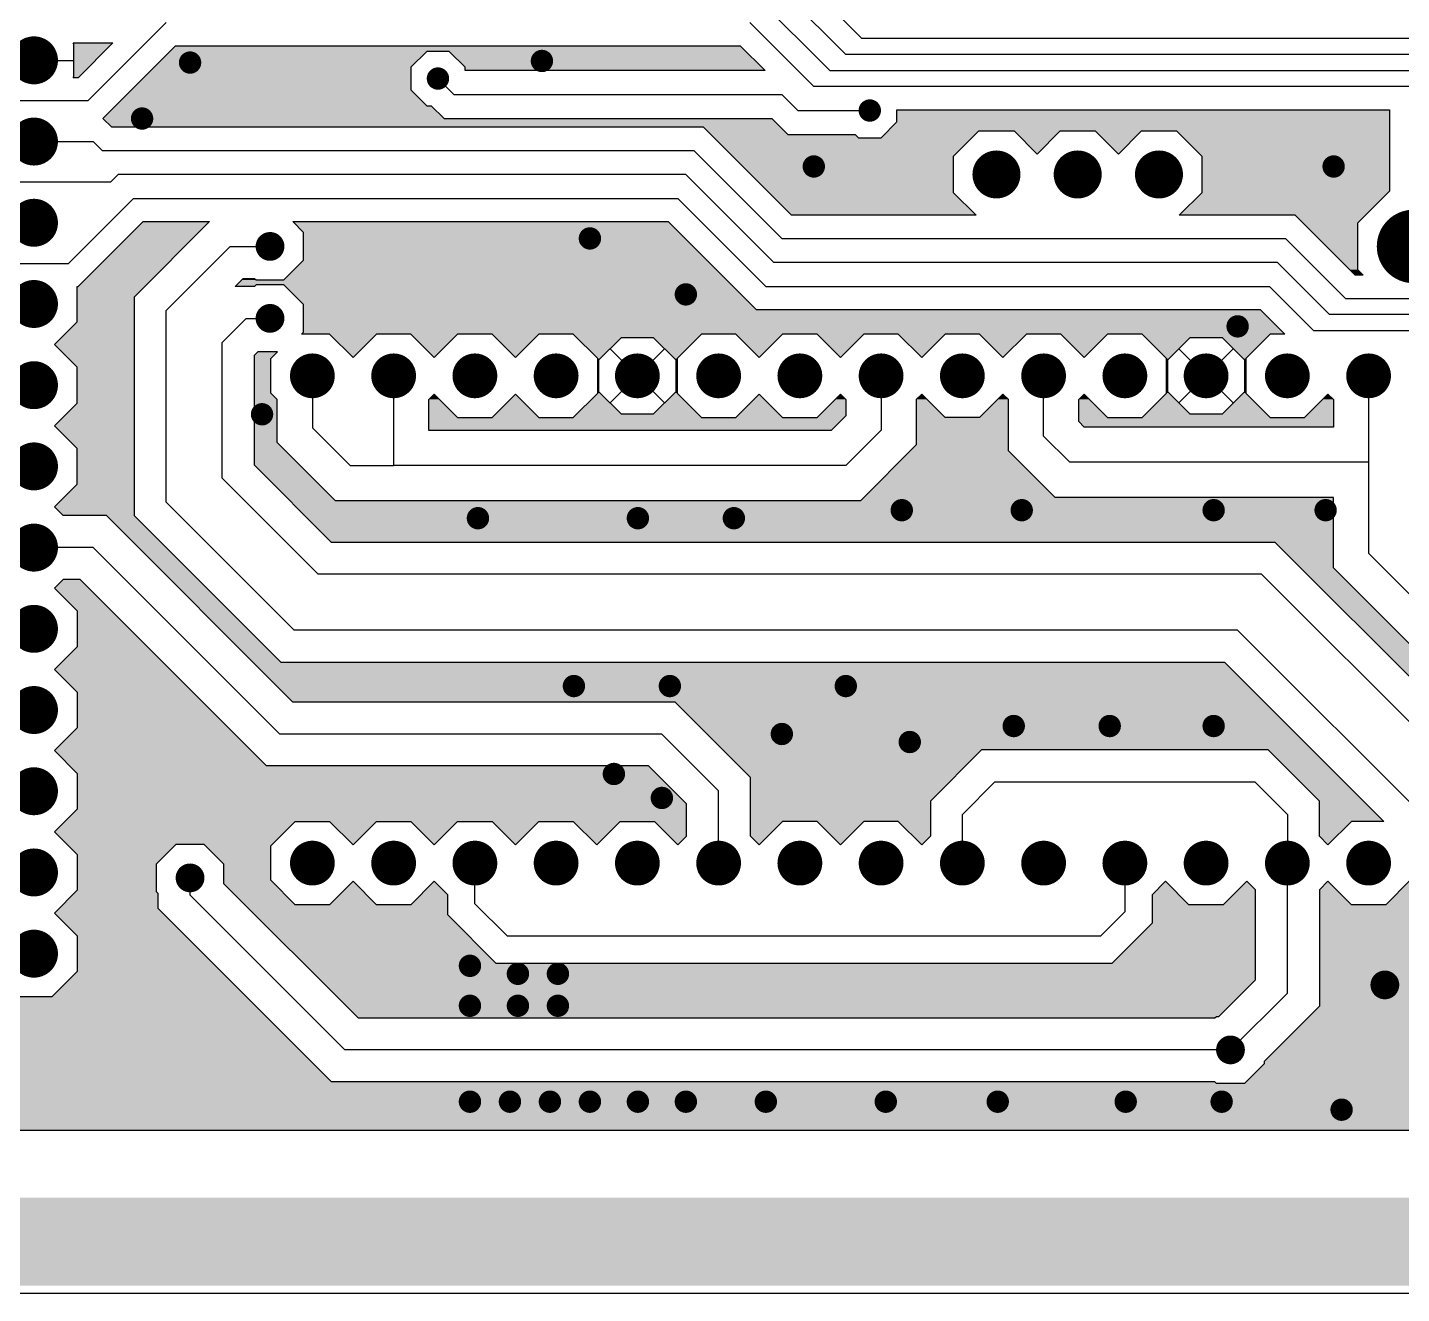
# Model space of a CAD drawing. Extents: x 295 to 953, y 10 to 290.
# Drawn here: x 522.7 to 593.5, y 85 to 150.3 of the extents above; entities that cross this region are included whole.
import ezdxf

# ---------------------------------------------------------------- set-up
doc = ezdxf.new("R2010")
doc.units = 0
doc.header["$LTSCALE"] = 5
doc.header["$MEASUREMENT"] = 0
doc.layers.get('0').update_dxf_attribs({"linetype": 'CONTINUOUS', "lineweight": 25})
doc.layers.add('19_SOLD_GBR', color=4, linetype='CONTINUOUS')

msp = doc.modelspace()

# ---------------------------------------------------------------- linework, layer by layer
for points, const_width in [([(523.619, 148.64, -1), (522.382, 148.64, -1)], 1.238), ([(531.341, 148.525, -1), (530.764, 148.525, -1)], 0.577), ([(549.491, 148.607, -1), (548.914, 148.607, -1)], 0.577), ([(544.129, 147.7, -1), (543.551, 147.7, -1)], 0.577), ([(528.866, 145.637, -1), (528.289, 145.637, -1)], 0.577), ([(566.404, 146.05, -1), (565.826, 146.05, -1)], 0.577), ([(523.619, 144.449, -1), (522.382, 144.449, -1)], 1.238), ([(573.268, 142.75, -1), (572.03, 142.75, -1)], 1.238), ([(577.459, 142.75, -1), (576.221, 142.75, -1)], 1.238), ([(581.65, 142.75, -1), (580.412, 142.75, -1)], 1.238), ([(563.516, 143.162, -1), (562.939, 143.162, -1)], 0.577), ([(590.329, 143.162, -1), (589.751, 143.162, -1)], 0.577), ([(523.619, 140.258, -1), (522.382, 140.258, -1)], 1.238), ([(595.114, 139.037, -1), (593.216, 139.037, -1)], 1.897), ([(535.549, 139.037, -1), (534.806, 139.037, -1)], 0.742), ([(551.966, 139.45, -1), (551.389, 139.45, -1)], 0.577), ([(523.619, 136.067, -1), (522.382, 136.067, -1)], 1.238), ([(556.916, 136.562, -1), (556.339, 136.562, -1)], 0.577), ([(535.549, 135.325, -1), (534.806, 135.325, -1)], 0.742), ([(585.379, 134.912, -1), (584.801, 134.912, -1)], 0.577), ([(537.94, 132.358, -1), (536.785, 132.358, -1)], 1.155), ([(542.131, 132.358, -1), (540.976, 132.358, -1)], 1.155), ([(546.322, 132.358, -1), (545.167, 132.358, -1)], 1.155), ([(550.513, 132.358, -1), (549.358, 132.358, -1)], 1.155), ([(554.704, 132.358, -1), (553.549, 132.358, -1)], 1.155), ([(558.895, 132.358, -1), (557.74, 132.358, -1)], 1.155), ([(563.086, 132.358, -1), (561.931, 132.358, -1)], 1.155), ([(567.277, 132.358, -1), (566.122, 132.358, -1)], 1.155), ([(571.468, 132.358, -1), (570.313, 132.358, -1)], 1.155), ([(575.659, 132.358, -1), (574.504, 132.358, -1)], 1.155), ([(579.85, 132.358, -1), (578.695, 132.358, -1)], 1.155), ([(584.041, 132.358, -1), (582.886, 132.358, -1)], 1.155), ([(588.232, 132.358, -1), (587.077, 132.358, -1)], 1.155), ([(592.423, 132.358, -1), (591.268, 132.358, -1)], 1.155), ([(523.619, 131.876, -1), (522.382, 131.876, -1)], 1.238), ([(535.054, 130.375, -1), (534.476, 130.375, -1)], 0.577), ([(523.619, 127.685, -1), (522.382, 127.685, -1)], 1.238), ([(546.191, 125.012, -1), (545.614, 125.012, -1)], 0.577), ([(554.441, 125.012, -1), (553.864, 125.012, -1)], 0.577), ([(559.391, 125.012, -1), (558.814, 125.012, -1)], 0.577), ([(568.054, 125.425, -1), (567.476, 125.425, -1)], 0.577), ([(574.241, 125.425, -1), (573.664, 125.425, -1)], 0.577), ([(584.141, 125.425, -1), (583.564, 125.425, -1)], 0.577), ([(589.916, 125.425, -1), (589.339, 125.425, -1)], 0.577), ([(523.619, 123.494, -1), (522.382, 123.494, -1)], 1.238), ([(523.619, 119.303, -1), (522.382, 119.303, -1)], 1.238), ([(523.619, 115.112, -1), (522.382, 115.112, -1)], 1.238), ([(551.141, 116.35, -1), (550.564, 116.35, -1)], 0.577), ([(556.091, 116.35, -1), (555.514, 116.35, -1)], 0.577), ([(565.166, 116.35, -1), (564.589, 116.35, -1)], 0.577), ([(573.829, 114.287, -1), (573.251, 114.287, -1)], 0.577), ([(578.779, 114.287, -1), (578.201, 114.287, -1)], 0.577), ([(584.141, 114.287, -1), (583.564, 114.287, -1)], 0.577), ([(561.866, 113.875, -1), (561.289, 113.875, -1)], 0.577), ([(568.466, 113.462, -1), (567.889, 113.462, -1)], 0.577), ([(523.619, 110.921, -1), (522.382, 110.921, -1)], 1.238), ([(553.204, 111.812, -1), (552.626, 111.812, -1)], 0.577), ([(555.679, 110.575, -1), (555.101, 110.575, -1)], 0.577), ([(523.619, 106.73, -1), (522.382, 106.73, -1)], 1.238), ([(537.94, 107.212, -1), (536.785, 107.212, -1)], 1.155), ([(542.131, 107.212, -1), (540.976, 107.212, -1)], 1.155), ([(546.322, 107.212, -1), (545.167, 107.212, -1)], 1.155), ([(550.513, 107.212, -1), (549.358, 107.212, -1)], 1.155), ([(554.704, 107.212, -1), (553.549, 107.212, -1)], 1.155), ([(558.895, 107.212, -1), (557.74, 107.212, -1)], 1.155), ([(563.086, 107.212, -1), (561.931, 107.212, -1)], 1.155), ([(567.277, 107.212, -1), (566.122, 107.212, -1)], 1.155), ([(571.468, 107.212, -1), (570.313, 107.212, -1)], 1.155), ([(575.659, 107.212, -1), (574.504, 107.212, -1)], 1.155), ([(579.85, 107.212, -1), (578.695, 107.212, -1)], 1.155), ([(584.041, 107.212, -1), (582.886, 107.212, -1)], 1.155), ([(588.232, 107.212, -1), (587.077, 107.212, -1)], 1.155), ([(592.423, 107.212, -1), (591.268, 107.212, -1)], 1.155), ([(531.424, 106.45, -1), (530.681, 106.45, -1)], 0.742), ([(523.619, 102.539, -1), (522.382, 102.539, -1)], 1.238), ([(545.779, 101.912, -1), (545.201, 101.912, -1)], 0.577), ([(548.254, 101.5, -1), (547.676, 101.5, -1)], 0.577), ([(550.316, 101.5, -1), (549.739, 101.5, -1)], 0.577), ([(593.055, 100.926, -1), (592.312, 100.926, -1)], 0.742), ([(545.779, 99.85, -1), (545.201, 99.85, -1)], 0.577), ([(548.254, 99.85, -1), (547.676, 99.85, -1)], 0.577), ([(550.316, 99.85, -1), (549.739, 99.85, -1)], 0.577), ([(585.092, 97.573, -1), (584.349, 97.573, -1)], 0.742), ([(545.779, 94.9, -1), (545.201, 94.9, -1)], 0.577), ([(547.841, 94.9, -1), (547.264, 94.9, -1)], 0.577), ([(549.904, 94.9, -1), (549.326, 94.9, -1)], 0.577), ([(551.966, 94.9, -1), (551.389, 94.9, -1)], 0.577), ([(554.441, 94.9, -1), (553.864, 94.9, -1)], 0.577), ([(556.916, 94.9, -1), (556.339, 94.9, -1)], 0.577), ([(561.041, 94.9, -1), (560.464, 94.9, -1)], 0.577), ([(567.229, 94.9, -1), (566.651, 94.9, -1)], 0.577), ([(573.004, 94.9, -1), (572.426, 94.9, -1)], 0.577), ([(579.604, 94.9, -1), (579.026, 94.9, -1)], 0.577), ([(584.554, 94.9, -1), (583.976, 94.9, -1)], 0.577), ([(590.741, 94.487, -1), (590.164, 94.487, -1)], 0.577)]:
    msp.add_lwpolyline(points, format="xyb", close=True, dxfattribs=dict(const_width=const_width))
at = {"layer": '19_SOLD_GBR', "color": 7}
for p, q in [((561.165, 154.3), (565.703, 149.762)), ((560.753, 153.062), (564.878, 148.937)), ((564.053, 148.112), (560.34, 151.825)), ((525.773, 146.545), (529.815, 150.587)), ((559.928, 150.587), (563.228, 147.287)), ((616.44, 149.762), (565.703, 149.762)), ((525.019, 149.54), (527.074, 149.54)), ((525.063, 149.495), (525.019, 149.54)), ((525.063, 147.786), (525.063, 149.495)), ((527.074, 149.54), (525.278, 147.741)), ((526.556, 145.637), (530.31, 149.391)), ((530.31, 149.391), (559.433, 149.391)), ((543.259, 149.102), (542.438, 148.281)), ((544.421, 149.102), (543.259, 149.102)), ((545.243, 148.281), (544.421, 149.102)), ((559.433, 149.391), (560.71, 148.112)), ((617.265, 148.937), (564.878, 148.937)), ((523.001, 148.64), (525.063, 148.64)), ((542.438, 148.281), (542.438, 147.119)), ((545.243, 148.112), (545.243, 148.281)), ((525.019, 147.741), (525.063, 147.786)), ((525.278, 147.741), (525.019, 147.741)), ((543.84, 147.7), (544.665, 146.875)), ((560.71, 148.112), (545.243, 148.112)), ((564.053, 148.112), (618.503, 148.112)), ((542.438, 147.119), (543.259, 146.297)), ((544.665, 146.875), (561.578, 146.875)), ((562.403, 146.05), (561.578, 146.875)), ((625.515, 147.287), (563.228, 147.287)), ((525.773, 146.545), (520.905, 146.545)), ((543.259, 146.297), (543.492, 146.297)), ((543.492, 146.297), (544.152, 145.637)), ((562.403, 146.05), (566.115, 146.05)), ((567.518, 146.091), (592.928, 146.091)), ((567.518, 145.469), (567.518, 146.091)), ((592.928, 146.091), (592.928, 141.884)), ((527.01, 145.184), (526.556, 145.637)), ((544.152, 145.637), (561.064, 145.637)), ((561.064, 145.637), (561.889, 144.812)), ((566.696, 144.647), (567.518, 145.469)), ((557.535, 145.184), (527.01, 145.184)), ((562.073, 140.646), (557.535, 145.184)), ((561.889, 144.812), (565.369, 144.812)), ((565.369, 144.812), (565.534, 144.647)), ((565.534, 144.647), (566.696, 144.647)), ((571.727, 144.977), (570.422, 143.672)), ((573.571, 144.977), (571.727, 144.977)), ((574.745, 143.804), (573.571, 144.977)), ((575.918, 144.977), (574.745, 143.804)), ((577.762, 144.977), (575.918, 144.977)), ((578.936, 143.804), (577.762, 144.977)), ((580.109, 144.977), (578.936, 143.804)), ((581.953, 144.977), (580.109, 144.977)), ((583.259, 143.672), (581.953, 144.977)), ((523.001, 144.449), (526.053, 144.449)), ((526.515, 143.987), (526.053, 144.449)), ((526.515, 143.987), (557.04, 143.987)), ((561.578, 139.45), (557.04, 143.987)), ((570.422, 143.672), (570.422, 141.828)), ((583.259, 141.828), (583.259, 143.672)), ((526.944, 142.354), (527.34, 142.75)), ((556.628, 142.75), (527.34, 142.75)), ((556.628, 142.75), (561.165, 138.212)), ((526.944, 142.354), (520.905, 142.354)), ((570.422, 141.828), (571.603, 140.646)), ((582.077, 140.646), (583.259, 141.828)), ((592.928, 141.884), (591.278, 140.234)), ((528.132, 141.512), (524.783, 138.163)), ((528.132, 141.512), (556.215, 141.512)), ((560.753, 136.975), (556.215, 141.512)), ((571.603, 140.646), (562.073, 140.646)), ((588.06, 140.646), (582.077, 140.646)), ((591.154, 137.552), (588.06, 140.646)), ((525.278, 136.967), (528.627, 140.316)), ((532.061, 140.316), (528.165, 136.421)), ((528.627, 140.316), (532.061, 140.316)), ((536.349, 140.316), (555.72, 140.316)), ((536.91, 139.755), (536.349, 140.316)), ((536.91, 138.32), (536.91, 139.755)), ((555.72, 140.316), (560.258, 135.779)), ((591.278, 140.234), (591.278, 137.841)), ((533.115, 139.037), (529.815, 135.737)), ((533.115, 139.037), (535.178, 139.037)), ((561.578, 139.45), (587.565, 139.45)), ((590.659, 136.356), (587.565, 139.45)), ((535.895, 137.305), (536.91, 138.32)), ((587.153, 138.212), (561.165, 138.212)), ((587.153, 138.212), (589.834, 135.531)), ((520.905, 138.163), (524.783, 138.163)), ((591.566, 137.552), (591.154, 137.552)), ((591.278, 137.841), (591.566, 137.552)), ((525.228, 136.967), (525.278, 136.967)), ((525.228, 135.145), (525.228, 136.967)), ((533.386, 136.975), (533.798, 137.387)), ((534.377, 136.975), (533.386, 136.975)), ((533.798, 137.387), (534.377, 137.387)), ((534.377, 137.387), (534.46, 137.305)), ((534.46, 137.057), (534.377, 136.975)), ((534.46, 137.305), (535.895, 137.305)), ((535.895, 137.057), (534.46, 137.057)), ((536.91, 136.043), (535.895, 137.057)), ((560.753, 136.975), (586.74, 136.975)), ((589.009, 134.706), (586.74, 136.975)), ((528.165, 136.421), (528.165, 125.154)), ((590.659, 136.356), (599.734, 136.356)), ((529.815, 125.837), (529.815, 135.737)), ((536.91, 134.607), (536.91, 136.043)), ((560.258, 135.779), (586.245, 135.779)), ((586.245, 135.779), (587.521, 134.503)), ((600.559, 135.531), (589.834, 135.531)), ((524.055, 133.972), (525.228, 135.145)), ((533.94, 135.325), (532.703, 134.087)), ((533.94, 135.325), (535.178, 135.325)), ((589.009, 134.706), (601.384, 134.706)), ((525.228, 132.799), (524.055, 133.972)), ((532.703, 127.075), (532.703, 134.087)), ((536.806, 134.503), (536.91, 134.607)), ((538.25, 134.503), (536.806, 134.503)), ((539.458, 133.297), (538.25, 134.503)), ((540.664, 134.503), (539.458, 133.297)), ((542.441, 134.503), (540.664, 134.503)), ((543.649, 133.297), (542.441, 134.503)), ((544.855, 134.503), (543.649, 133.297)), ((546.632, 134.503), (544.855, 134.503)), ((547.84, 133.297), (546.632, 134.503)), ((549.046, 134.503), (547.84, 133.297)), ((550.823, 134.503), (549.046, 134.503)), ((552.08, 133.248), (550.823, 134.503)), ((552.146, 133.178), (553.306, 134.338)), ((553.306, 134.338), (554.946, 134.338)), ((554.946, 134.338), (556.106, 133.178)), ((557.428, 134.503), (556.172, 133.248)), ((559.205, 134.503), (557.428, 134.503)), ((560.413, 133.297), (559.205, 134.503)), ((561.619, 134.503), (560.413, 133.297)), ((563.396, 134.503), (561.619, 134.503)), ((564.604, 133.297), (563.396, 134.503)), ((565.81, 134.503), (564.604, 133.297)), ((567.587, 134.503), (565.81, 134.503)), ((568.795, 133.297), (567.587, 134.503)), ((570.001, 134.503), (568.795, 133.297)), ((571.778, 134.503), (570.001, 134.503)), ((572.986, 133.297), (571.778, 134.503)), ((574.192, 134.503), (572.986, 133.297)), ((575.969, 134.503), (574.192, 134.503)), ((577.177, 133.297), (575.969, 134.503)), ((578.383, 134.503), (577.177, 133.297)), ((580.16, 134.503), (578.383, 134.503)), ((581.417, 133.248), (580.16, 134.503)), ((581.483, 133.178), (582.643, 134.338)), ((582.643, 134.338), (584.283, 134.338)), ((584.283, 134.338), (585.443, 133.178)), ((586.765, 134.503), (585.509, 133.248)), ((587.521, 134.503), (586.765, 134.503)), ((534.541, 133.592), (534.353, 133.404)), ((534.353, 133.404), (534.353, 127.758)), ((535.562, 133.592), (534.541, 133.592)), ((535.217, 133.248), (535.562, 133.592)), ((535.217, 131.471), (535.217, 133.248)), ((552.08, 131.471), (552.08, 133.248)), ((554.126, 132.358), (552.725, 133.759)), ((554.126, 132.358), (555.527, 133.759)), ((556.172, 133.248), (556.172, 131.471)), ((581.417, 131.471), (581.417, 133.248)), ((583.463, 132.358), (582.062, 133.759)), ((583.463, 132.358), (584.864, 133.759)), ((585.509, 133.248), (585.509, 131.471)), ((525.228, 130.954), (525.228, 132.799)), ((552.146, 131.538), (552.146, 133.178)), ((556.106, 133.178), (556.106, 131.538)), ((581.483, 131.538), (581.483, 133.178)), ((585.443, 133.178), (585.443, 131.538)), ((537.362, 132.358), (537.362, 129.669)), ((541.553, 132.358), (541.553, 127.728)), ((554.126, 132.358), (552.725, 130.957)), ((554.126, 132.358), (555.527, 130.957)), ((566.699, 132.358), (566.699, 129.55)), ((575.081, 129.246), (575.081, 132.358)), ((583.463, 132.358), (582.062, 130.957)), ((583.463, 132.358), (584.864, 130.957)), ((591.845, 132.358), (591.845, 127.9)), ((535.547, 131.141), (535.217, 131.471)), ((535.547, 128.916), (535.547, 131.141)), ((543.368, 131.141), (543.649, 131.421)), ((543.368, 129.543), (543.368, 131.141)), ((543.649, 131.421), (544.855, 130.213)), ((546.632, 130.213), (547.84, 131.421)), ((547.84, 131.421), (549.046, 130.213)), ((550.823, 130.213), (552.08, 131.471)), ((553.306, 130.378), (552.146, 131.538)), ((556.106, 131.538), (554.946, 130.378)), ((556.172, 131.471), (557.428, 130.213)), ((559.205, 130.213), (560.413, 131.421)), ((560.413, 131.421), (561.619, 130.213)), ((563.396, 130.213), (564.604, 131.421)), ((564.604, 131.421), (564.884, 131.141)), ((564.884, 131.141), (564.884, 130.302)), ((568.795, 131.421), (568.514, 131.141)), ((568.514, 131.141), (568.514, 128.798)), ((570.001, 130.213), (568.795, 131.421)), ((572.986, 131.421), (571.778, 130.213)), ((573.266, 131.141), (572.986, 131.421)), ((573.266, 128.494), (573.266, 131.141)), ((576.896, 131.141), (577.177, 131.421)), ((576.896, 129.999), (576.896, 131.141)), ((577.177, 131.421), (578.383, 130.213)), ((580.16, 130.213), (581.417, 131.471)), ((582.643, 130.378), (581.483, 131.538)), ((585.443, 131.538), (584.283, 130.378)), ((585.509, 131.471), (586.765, 130.213)), ((588.542, 130.213), (589.75, 131.421)), ((589.75, 131.421), (590.03, 131.141)), ((590.03, 131.141), (590.03, 129.715)), ((524.055, 129.781), (525.228, 130.954)), ((525.228, 128.608), (524.055, 129.781)), ((544.855, 130.213), (546.632, 130.213)), ((549.046, 130.213), (550.823, 130.213)), ((554.946, 130.378), (553.306, 130.378)), ((557.428, 130.213), (559.205, 130.213)), ((561.619, 130.213), (563.396, 130.213)), ((564.884, 130.302), (564.125, 129.543)), ((571.778, 130.213), (570.001, 130.213)), ((577.18, 129.715), (576.896, 129.999)), ((590.03, 129.715), (577.18, 129.715)), ((578.383, 130.213), (580.16, 130.213)), ((584.283, 130.378), (582.643, 130.378)), ((586.765, 130.213), (588.542, 130.213)), ((539.303, 127.728), (537.362, 129.669)), ((564.125, 129.543), (543.368, 129.543)), ((564.878, 127.728), (566.699, 129.55)), ((575.081, 129.246), (576.428, 127.9)), ((525.228, 126.763), (525.228, 128.608)), ((538.55, 125.913), (535.547, 128.916)), ((568.514, 128.798), (565.63, 125.913)), ((575.675, 126.085), (573.266, 128.494)), ((534.353, 127.758), (538.336, 123.775)), ((539.303, 127.728), (541.553, 127.728)), ((564.878, 127.728), (541.553, 127.728)), ((591.845, 127.9), (576.428, 127.9)), ((591.845, 127.9), (591.845, 123.207)), ((532.703, 127.075), (537.653, 122.125)), ((524.055, 125.59), (525.228, 126.763)), ((524.5, 125.144), (524.055, 125.59)), ((529.815, 125.837), (536.415, 119.237)), ((565.63, 125.913), (538.55, 125.913)), ((590.03, 126.085), (575.675, 126.085)), ((590.03, 122.455), (590.03, 126.085)), ((526.743, 125.144), (524.5, 125.144)), ((536.362, 115.525), (526.743, 125.144)), ((528.165, 125.154), (535.732, 117.587)), ((526.06, 123.494), (523.001, 123.494)), ((526.06, 123.494), (535.679, 113.875)), ((538.336, 123.775), (587.011, 123.775)), ((587.011, 123.775), (597.323, 113.462)), ((594.99, 120.062), (591.845, 123.207)), ((586.328, 122.125), (537.653, 122.125)), ((586.328, 122.125), (596.64, 111.812)), ((594.238, 118.247), (590.03, 122.455)), ((524.5, 121.844), (524.055, 121.399)), ((524.055, 121.399), (525.228, 120.226)), ((525.377, 121.844), (524.5, 121.844)), ((534.996, 112.225), (525.377, 121.844)), ((525.228, 120.226), (525.228, 118.381)), ((585.09, 119.237), (536.415, 119.237)), ((585.09, 119.237), (595.403, 108.925)), ((525.228, 118.381), (524.055, 117.208)), ((524.055, 117.208), (525.228, 116.035)), ((535.732, 117.587), (584.407, 117.587)), ((584.407, 117.587), (592.637, 109.357)), ((525.228, 116.035), (525.228, 114.19)), ((556.073, 115.525), (536.362, 115.525)), ((559.967, 111.631), (556.073, 115.525)), ((525.228, 114.19), (524.055, 113.017)), ((555.39, 113.875), (535.679, 113.875)), ((555.39, 113.875), (558.317, 110.948)), ((524.055, 113.017), (525.228, 111.844)), ((571.883, 113.053), (569.24, 110.41)), ((586.661, 113.053), (571.883, 113.053)), ((589.304, 110.41), (586.661, 113.053)), ((554.707, 112.225), (534.996, 112.225)), ((556.667, 110.265), (554.707, 112.225)), ((525.228, 111.844), (525.228, 109.999)), ((559.967, 108.595), (559.967, 111.631)), ((572.567, 111.403), (570.89, 109.727)), ((572.567, 111.403), (585.978, 111.403)), ((587.654, 109.727), (585.978, 111.403)), ((558.317, 107.212), (558.317, 110.948)), ((525.228, 109.999), (524.055, 108.826)), ((556.667, 108.595), (556.667, 110.265)), ((569.24, 110.41), (569.24, 108.595)), ((589.304, 108.595), (589.304, 110.41)), ((535.217, 108.102), (536.473, 109.357)), ((536.473, 109.357), (538.25, 109.357)), ((538.25, 109.357), (539.458, 108.151)), ((539.458, 108.151), (540.664, 109.357)), ((540.664, 109.357), (542.441, 109.357)), ((542.441, 109.357), (543.649, 108.151)), ((543.649, 108.151), (544.855, 109.357)), ((544.855, 109.357), (546.632, 109.357)), ((546.632, 109.357), (547.84, 108.151)), ((547.84, 108.151), (549.046, 109.357)), ((549.046, 109.357), (550.823, 109.357)), ((550.823, 109.357), (552.031, 108.151)), ((552.031, 108.151), (553.237, 109.357)), ((553.237, 109.357), (555.014, 109.357)), ((555.014, 109.357), (556.222, 108.151)), ((561.619, 109.357), (560.413, 108.151)), ((563.396, 109.357), (561.619, 109.357)), ((564.604, 108.151), (563.396, 109.357)), ((565.81, 109.357), (564.604, 108.151)), ((567.587, 109.357), (565.81, 109.357)), ((568.795, 108.151), (567.587, 109.357)), ((570.89, 107.212), (570.89, 109.727)), ((587.654, 109.727), (587.654, 107.212)), ((590.956, 109.357), (589.75, 108.151)), ((592.637, 109.357), (590.956, 109.357)), ((524.055, 108.826), (525.228, 107.653)), ((556.222, 108.151), (556.667, 108.595)), ((560.413, 108.151), (559.967, 108.595)), ((569.24, 108.595), (568.795, 108.151)), ((589.75, 108.151), (589.304, 108.595)), ((529.32, 107.168), (530.335, 108.182)), ((530.335, 108.182), (531.77, 108.182)), ((531.77, 108.182), (532.785, 107.168)), ((535.217, 106.325), (535.217, 108.102)), ((525.228, 107.653), (525.228, 105.808)), ((529.32, 105.732), (529.32, 107.168)), ((532.785, 107.168), (532.785, 106.16)), ((545.744, 105.117), (545.744, 107.212)), ((579.272, 107.212), (579.272, 104.698)), ((587.654, 100.507), (587.654, 107.212)), ((531.053, 105.559), (531.053, 106.45)), ((536.473, 105.067), (535.217, 106.325)), ((593.99, 106.325), (592.733, 105.067)), ((525.228, 105.808), (524.055, 104.635)), ((529.403, 105.65), (529.32, 105.732)), ((529.403, 104.876), (529.403, 105.65)), ((532.785, 106.16), (539.722, 99.223)), ((539.458, 106.275), (538.25, 105.067)), ((540.664, 105.067), (539.458, 106.275)), ((543.649, 106.275), (542.441, 105.067)), ((544.342, 105.582), (543.649, 106.275)), ((581.368, 106.275), (580.675, 105.582)), ((582.574, 105.067), (581.368, 106.275)), ((585.559, 106.275), (584.351, 105.067)), ((586.004, 105.83), (585.559, 106.275)), ((586.004, 101.19), (586.004, 105.83)), ((589.75, 106.275), (589.304, 105.83)), ((589.304, 105.83), (589.304, 99.824)), ((590.956, 105.067), (589.75, 106.275)), ((531.053, 105.559), (539.039, 97.573)), ((538.25, 105.067), (536.473, 105.067)), ((542.441, 105.067), (540.664, 105.067)), ((544.342, 104.536), (544.342, 105.582)), ((545.744, 105.117), (547.421, 103.44)), ((580.675, 105.582), (580.675, 104.117)), ((584.351, 105.067), (582.574, 105.067)), ((592.733, 105.067), (590.956, 105.067)), ((524.055, 104.635), (525.228, 103.462)), ((538.355, 95.923), (529.403, 104.876)), ((546.84, 102.038), (544.342, 104.536)), ((578.015, 103.44), (579.272, 104.698)), ((580.675, 104.117), (578.596, 102.038)), ((525.228, 103.462), (525.228, 101.617)), ((578.015, 103.44), (547.421, 103.44)), ((525.228, 101.617), (523.923, 100.312)), ((578.596, 102.038), (546.84, 102.038)), ((584.12, 99.305), (586.004, 101.19)), ((523.923, 100.312), (522.078, 100.312)), ((584.72, 97.573), (587.654, 100.507)), ((583.92, 99.223), (584.003, 99.305)), ((584.003, 99.305), (584.12, 99.305)), ((589.304, 99.824), (586.453, 96.972)), ((539.722, 99.223), (583.92, 99.223)), ((584.72, 97.573), (539.039, 97.573)), ((586.453, 96.855), (585.438, 95.84)), ((586.453, 96.972), (586.453, 96.855)), ((583.92, 95.923), (538.355, 95.923)), ((584.003, 95.84), (583.92, 95.923)), ((585.438, 95.84), (584.003, 95.84)), ((853.463, 93.415), (520.395, 93.415)), ((868.478, 85), (508.778, 85))]:
    msp.add_line(p, q, dxfattribs=at)
for points in [[(527.03, 149.495), (527.074, 149.54), (525.063, 149.495), (525.019, 149.54)], [(525.322, 147.786), (527.03, 149.495), (525.063, 147.786), (525.063, 149.495)], [(542.438, 148.281), (543.259, 149.102), (529.2, 148.281), (530.021, 149.102)], [(559.721, 149.102), (559.433, 149.391), (530.021, 149.102), (530.31, 149.391)], [(559.433, 149.391), (559.433, 149.391), (530.31, 149.391), (559.433, 149.391)], [(559.721, 149.102), (559.721, 149.102), (544.421, 149.102), (543.259, 149.102)], [(560.542, 148.281), (559.721, 149.102), (545.243, 148.281), (544.421, 149.102)], [(542.438, 147.119), (542.438, 148.281), (528.038, 147.119), (529.2, 148.281)], [(560.71, 148.113), (560.542, 148.281), (545.243, 148.113), (545.243, 148.281)], [(525.278, 147.741), (525.322, 147.786), (525.019, 147.741), (525.063, 147.786)], [(545.243, 148.112), (560.71, 148.113), (545.243, 148.112), (545.243, 148.113)], [(543.259, 146.297), (542.438, 147.119), (527.216, 146.297), (528.038, 147.119)], [(544.152, 145.637), (543.492, 146.297), (526.556, 145.637), (527.216, 146.297)], [(592.928, 145.469), (592.928, 146.091), (567.518, 145.469), (567.518, 146.091)], [(592.928, 146.091), (592.928, 146.091), (567.518, 146.091), (592.928, 146.091)], [(561.518, 145.184), (561.064, 145.637), (527.01, 145.184), (526.556, 145.637)], [(592.928, 144.977), (592.928, 145.469), (567.026, 144.977), (567.518, 145.469)], [(561.518, 145.184), (561.518, 145.184), (557.535, 145.184), (527.01, 145.184)], [(561.889, 144.812), (561.518, 145.184), (557.906, 144.812), (557.535, 145.184)], [(565.534, 144.647), (565.369, 144.812), (558.071, 144.647), (557.906, 144.812)], [(570.422, 143.672), (571.397, 144.647), (559.046, 143.672), (558.071, 144.647)], [(571.397, 144.647), (571.727, 144.977), (566.696, 144.647), (567.026, 144.977)], [(575.918, 144.977), (575.918, 144.977), (573.571, 144.977), (571.727, 144.977)], [(574.745, 143.804), (575.918, 144.977), (574.745, 143.804), (573.571, 144.977)], [(580.109, 144.977), (580.109, 144.977), (577.762, 144.977), (575.918, 144.977)], [(578.936, 143.804), (580.109, 144.977), (578.936, 143.804), (577.762, 144.977)], [(592.928, 144.977), (592.928, 144.977), (581.953, 144.977), (580.109, 144.977)], [(592.928, 143.672), (592.928, 144.977), (583.259, 143.672), (581.953, 144.977)], [(570.422, 141.828), (570.422, 143.672), (560.891, 141.828), (559.046, 143.672)], [(592.928, 141.884), (592.928, 143.672), (583.259, 141.884), (583.259, 143.672)], [(571.603, 140.646), (570.422, 141.828), (562.073, 140.646), (560.891, 141.828)], [(591.69, 140.646), (592.871, 141.828), (582.077, 140.646), (583.259, 141.828)], [(592.871, 141.828), (592.928, 141.884), (583.259, 141.828), (583.259, 141.884)], [(591.69, 140.646), (591.69, 140.646), (588.06, 140.646), (582.077, 140.646)], [(591.278, 140.234), (591.69, 140.646), (588.473, 140.234), (588.06, 140.646)], [(528.711, 136.967), (532.061, 140.316), (525.278, 136.967), (528.627, 140.316)], [(532.061, 140.316), (532.061, 140.316), (528.627, 140.316), (532.061, 140.316)], [(556.281, 139.755), (555.72, 140.316), (536.91, 139.755), (536.349, 140.316)], [(555.72, 140.316), (555.72, 140.316), (536.349, 140.316), (553.306, 140.316)], [(557.717, 138.32), (556.281, 139.755), (536.91, 138.32), (536.91, 139.755)], [(555.72, 140.316), (555.72, 140.316), (553.306, 140.316), (555.72, 140.316)], [(591.278, 137.841), (591.278, 140.234), (590.865, 137.841), (588.473, 140.234)], [(558.731, 137.305), (557.717, 138.32), (535.895, 137.305), (536.91, 138.32)], [(591.566, 137.553), (591.278, 137.841), (591.154, 137.553), (590.865, 137.841)], [(591.154, 137.552), (591.566, 137.553), (591.154, 137.552), (591.154, 137.553)], [(528.165, 136.421), (528.711, 136.967), (525.228, 136.421), (525.228, 136.967)], [(528.711, 136.967), (528.711, 136.967), (525.228, 136.967), (525.278, 136.967)], [(534.377, 136.975), (534.46, 137.057), (533.386, 136.975), (533.468, 137.057)], [(558.979, 137.057), (558.731, 137.305), (533.468, 137.057), (533.716, 137.305)], [(534.46, 137.305), (534.377, 137.387), (533.716, 137.305), (533.798, 137.387)], [(534.377, 137.387), (534.377, 137.387), (533.798, 137.387), (534.377, 137.387)], [(558.979, 137.057), (558.979, 137.057), (535.895, 137.057), (534.46, 137.057)], [(559.994, 136.043), (558.979, 137.057), (536.91, 136.043), (535.895, 137.057)], [(528.165, 135.145), (528.165, 136.421), (525.228, 135.145), (525.228, 136.421)], [(560.258, 135.779), (559.994, 136.043), (536.91, 135.779), (536.91, 136.043)], [(587.417, 134.607), (586.245, 135.779), (536.91, 134.607), (536.91, 135.779)], [(586.245, 135.779), (586.245, 135.779), (582.643, 135.779), (586.245, 135.779)], [(528.165, 133.972), (528.165, 135.145), (524.055, 133.972), (525.228, 135.145)], [(528.165, 132.799), (528.165, 133.972), (525.228, 132.799), (524.055, 133.972)], [(587.52, 134.503), (587.417, 134.607), (536.806, 134.503), (536.91, 134.607)], [(540.664, 134.503), (540.664, 134.503), (538.25, 134.503), (536.806, 134.503)], [(539.458, 133.297), (540.664, 134.503), (539.458, 133.297), (538.25, 134.503)], [(544.855, 134.503), (544.855, 134.503), (542.441, 134.503), (540.664, 134.503)], [(543.649, 133.297), (544.855, 134.503), (543.649, 133.297), (542.441, 134.503)], [(549.046, 134.503), (549.046, 134.503), (546.632, 134.503), (544.855, 134.503)], [(547.84, 133.297), (549.046, 134.503), (547.84, 133.297), (546.632, 134.503)], [(557.428, 134.503), (557.428, 134.503), (550.823, 134.503), (549.046, 134.503)], [(557.263, 134.338), (557.428, 134.503), (550.988, 134.338), (550.823, 134.503)], [(552.215, 133.248), (553.306, 134.338), (552.08, 133.248), (550.988, 134.338)], [(557.263, 134.338), (557.263, 134.338), (554.946, 134.338), (553.306, 134.338)], [(556.172, 133.248), (557.263, 134.338), (556.037, 133.248), (554.946, 134.338)], [(561.619, 134.503), (561.619, 134.503), (559.205, 134.503), (557.428, 134.503)], [(560.413, 133.297), (561.619, 134.503), (560.413, 133.297), (559.205, 134.503)], [(565.81, 134.503), (565.81, 134.503), (563.396, 134.503), (561.619, 134.503)], [(564.604, 133.297), (565.81, 134.503), (564.604, 133.297), (563.396, 134.503)], [(570.001, 134.503), (570.001, 134.503), (567.587, 134.503), (565.81, 134.503)], [(568.795, 133.297), (570.001, 134.503), (568.795, 133.297), (567.587, 134.503)], [(574.192, 134.503), (574.192, 134.503), (571.778, 134.503), (570.001, 134.503)], [(572.986, 133.297), (574.192, 134.503), (572.986, 133.297), (571.778, 134.503)], [(578.383, 134.503), (578.383, 134.503), (575.969, 134.503), (574.192, 134.503)], [(577.177, 133.297), (578.383, 134.503), (577.177, 133.297), (575.969, 134.503)], [(586.765, 134.503), (586.765, 134.503), (580.16, 134.503), (578.383, 134.503)], [(586.6, 134.338), (586.765, 134.503), (580.325, 134.338), (580.16, 134.503)], [(581.552, 133.248), (582.643, 134.338), (581.417, 133.248), (580.325, 134.338)], [(586.6, 134.338), (586.6, 134.338), (584.283, 134.338), (582.643, 134.338)], [(585.509, 133.248), (586.6, 134.338), (585.374, 133.248), (584.283, 134.338)], [(535.374, 133.404), (535.562, 133.592), (534.353, 133.404), (534.541, 133.592)], [(535.217, 133.248), (535.374, 133.404), (534.353, 133.248), (534.353, 133.404)], [(535.217, 131.471), (535.217, 133.248), (534.353, 131.471), (534.353, 133.248)], [(535.562, 133.592), (535.562, 133.592), (534.541, 133.592), (535.562, 133.592)], [(552.146, 133.178), (552.215, 133.248), (552.08, 133.178), (552.08, 133.248)], [(556.172, 133.178), (556.172, 133.248), (556.106, 133.178), (556.037, 133.248)], [(581.483, 133.178), (581.552, 133.248), (581.417, 133.178), (581.417, 133.248)], [(585.509, 133.178), (585.509, 133.248), (585.443, 133.178), (585.374, 133.248)], [(528.165, 130.954), (528.165, 132.799), (525.228, 130.954), (525.228, 132.799)], [(552.146, 131.538), (552.146, 133.178), (552.08, 131.538), (552.08, 133.178)], [(556.172, 131.538), (556.172, 133.178), (556.106, 131.538), (556.106, 133.178)], [(581.483, 131.538), (581.483, 133.178), (581.417, 131.538), (581.417, 133.178)], [(585.509, 131.538), (585.509, 133.178), (585.443, 131.538), (585.443, 133.178)], [(535.547, 131.141), (535.217, 131.471), (534.353, 131.141), (534.353, 131.471)], [(535.547, 128.916), (535.547, 131.141), (534.353, 128.916), (534.353, 131.141)], [(543.929, 131.141), (543.649, 131.421), (543.368, 131.141), (543.649, 131.421)], [(544.855, 130.213), (543.929, 131.141), (543.368, 130.213), (543.368, 131.141)], [(549.046, 130.213), (547.84, 131.421), (546.632, 130.213), (547.84, 131.421)], [(553.306, 130.378), (552.214, 131.471), (550.988, 130.378), (552.08, 131.471)], [(552.214, 131.471), (552.146, 131.538), (552.08, 131.471), (552.08, 131.538)], [(557.263, 130.378), (556.172, 131.471), (554.946, 130.378), (556.039, 131.471)], [(556.172, 131.471), (556.172, 131.538), (556.039, 131.471), (556.106, 131.538)], [(561.619, 130.213), (560.413, 131.421), (559.205, 130.213), (560.413, 131.421)], [(564.884, 130.302), (564.884, 131.141), (563.485, 130.302), (564.323, 131.141)], [(564.884, 131.141), (564.604, 131.421), (564.323, 131.141), (564.604, 131.421)], [(569.075, 131.141), (568.795, 131.421), (568.514, 131.141), (568.795, 131.421)], [(570.001, 130.213), (569.075, 131.141), (568.514, 130.213), (568.514, 131.141)], [(573.266, 130.213), (573.266, 131.141), (571.778, 130.213), (572.705, 131.141)], [(573.266, 131.141), (572.986, 131.421), (572.705, 131.141), (572.986, 131.421)], [(577.457, 131.141), (577.177, 131.421), (576.896, 131.141), (577.177, 131.421)], [(578.383, 130.213), (577.457, 131.141), (576.896, 130.213), (576.896, 131.141)], [(582.643, 130.378), (581.551, 131.471), (580.325, 130.378), (581.417, 131.471)], [(581.551, 131.471), (581.483, 131.538), (581.417, 131.471), (581.417, 131.538)], [(586.6, 130.378), (585.509, 131.471), (584.283, 130.378), (585.376, 131.471)], [(585.509, 131.471), (585.509, 131.538), (585.376, 131.471), (585.443, 131.538)], [(590.03, 130.213), (590.03, 131.141), (588.542, 130.213), (589.469, 131.141)], [(590.03, 131.141), (589.75, 131.421), (589.469, 131.141), (589.75, 131.421)], [(528.165, 129.781), (528.165, 130.954), (524.055, 129.781), (525.228, 130.954)], [(528.165, 128.608), (528.165, 129.781), (525.228, 128.608), (524.055, 129.781)], [(564.125, 129.543), (564.795, 130.213), (543.368, 129.543), (543.368, 130.213)], [(557.428, 130.213), (557.263, 130.378), (550.823, 130.213), (550.988, 130.378)], [(564.795, 130.213), (564.884, 130.302), (563.396, 130.213), (563.485, 130.302)], [(573.266, 128.798), (573.266, 130.213), (568.514, 128.798), (568.514, 130.213)], [(590.03, 129.999), (590.03, 130.213), (576.896, 129.999), (576.896, 130.213)], [(590.03, 129.715), (590.03, 129.999), (577.18, 129.715), (576.896, 129.999)], [(586.765, 130.213), (586.6, 130.378), (580.16, 130.213), (580.325, 130.378)], [(528.165, 126.763), (528.165, 128.608), (525.228, 126.763), (525.228, 128.608)], [(536.705, 127.758), (535.547, 128.916), (534.353, 127.758), (534.353, 128.916)], [(575.675, 126.085), (573.266, 128.494), (565.802, 126.085), (568.211, 128.494)], [(573.266, 128.494), (573.266, 128.798), (568.211, 128.494), (568.514, 128.798)], [(538.55, 125.913), (536.705, 127.758), (536.197, 125.913), (534.353, 127.758)], [(528.165, 125.59), (528.165, 126.763), (524.055, 125.59), (525.228, 126.763)], [(528.165, 125.154), (528.165, 125.59), (524.491, 125.154), (524.055, 125.59)], [(590.03, 123.775), (590.03, 125.913), (538.336, 123.775), (536.197, 125.913)], [(590.03, 125.913), (590.03, 126.085), (565.63, 125.913), (565.802, 126.085)], [(528.175, 125.144), (528.165, 125.154), (524.5, 125.144), (524.491, 125.154)], [(528.175, 125.144), (528.175, 125.144), (526.743, 125.144), (524.5, 125.144)], [(535.732, 117.587), (528.175, 125.144), (534.3, 117.587), (526.743, 125.144)], [(590.03, 123.775), (590.03, 123.775), (587.011, 123.775), (538.336, 123.775)], [(590.03, 122.455), (590.03, 123.775), (588.331, 122.455), (587.011, 123.775)], [(594.238, 118.247), (590.03, 122.455), (592.538, 118.247), (588.331, 122.455)], [(525.822, 121.399), (525.377, 121.844), (524.055, 121.399), (524.5, 121.844)], [(526.995, 120.226), (525.822, 121.399), (525.228, 120.226), (524.055, 121.399)], [(525.377, 121.844), (525.377, 121.844), (524.5, 121.844), (525.377, 121.844)], [(528.84, 118.381), (526.995, 120.226), (525.228, 118.381), (525.228, 120.226)], [(530.013, 117.208), (528.84, 118.381), (524.055, 117.208), (525.228, 118.381)], [(631.221, 118.148), (631.122, 118.247), (592.637, 118.148), (592.538, 118.247)], [(596.789, 116.843), (598.094, 118.148), (593.942, 116.843), (592.637, 118.148)], [(531.186, 116.035), (530.013, 117.208), (525.228, 116.035), (524.055, 117.208)], [(586.469, 115.525), (584.407, 117.587), (536.362, 115.525), (534.3, 117.587)], [(533.031, 114.19), (531.186, 116.035), (525.228, 114.19), (525.228, 116.035)], [(586.469, 115.525), (586.469, 115.525), (556.073, 115.525), (536.362, 115.525)], [(588.941, 113.053), (586.469, 115.525), (558.545, 113.053), (556.073, 115.525)], [(534.204, 113.017), (533.031, 114.19), (524.055, 113.017), (525.228, 114.19)], [(534.996, 112.225), (534.204, 113.017), (524.847, 112.225), (524.055, 113.017)], [(570.461, 111.631), (571.883, 113.053), (559.967, 111.631), (558.545, 113.053)], [(588.941, 113.053), (588.941, 113.053), (586.661, 113.053), (571.883, 113.053)], [(591.584, 110.41), (588.941, 113.053), (589.304, 110.41), (586.661, 113.053)], [(555.088, 111.844), (554.707, 112.225), (525.228, 111.844), (524.847, 112.225)], [(556.667, 110.265), (555.088, 111.844), (525.228, 110.265), (525.228, 111.844)], [(569.24, 110.41), (570.461, 111.631), (559.967, 110.41), (559.967, 111.631)], [(556.667, 109.357), (556.667, 109.999), (524.586, 109.357), (525.228, 109.999)], [(556.667, 109.999), (556.667, 110.265), (525.228, 109.999), (525.228, 110.265)], [(569.24, 109.357), (569.24, 110.41), (559.967, 109.357), (559.967, 110.41)], [(592.637, 109.357), (591.584, 110.41), (589.304, 109.357), (589.304, 110.41)], [(535.941, 108.826), (536.473, 109.357), (524.055, 108.826), (524.586, 109.357)], [(540.664, 109.357), (540.664, 109.357), (538.25, 109.357), (536.473, 109.357)], [(539.458, 108.151), (540.664, 109.357), (539.458, 108.151), (538.25, 109.357)], [(544.855, 109.357), (544.855, 109.357), (542.441, 109.357), (540.664, 109.357)], [(543.649, 108.151), (544.855, 109.357), (543.649, 108.151), (542.441, 109.357)], [(549.046, 109.357), (549.046, 109.357), (546.632, 109.357), (544.855, 109.357)], [(547.84, 108.151), (549.046, 109.357), (547.84, 108.151), (546.632, 109.357)], [(553.237, 109.357), (553.237, 109.357), (550.823, 109.357), (549.046, 109.357)], [(552.031, 108.151), (553.237, 109.357), (552.031, 108.151), (550.823, 109.357)], [(556.667, 109.357), (556.667, 109.357), (555.014, 109.357), (553.237, 109.357)], [(556.667, 108.595), (556.667, 109.357), (555.777, 108.595), (555.014, 109.357)], [(560.856, 108.595), (561.619, 109.357), (559.967, 108.595), (559.967, 109.357)], [(565.81, 109.357), (565.81, 109.357), (563.396, 109.357), (561.619, 109.357)], [(564.604, 108.151), (565.81, 109.357), (564.604, 108.151), (563.396, 109.357)], [(569.24, 109.357), (569.24, 109.357), (567.587, 109.357), (565.81, 109.357)], [(569.24, 108.595), (569.24, 109.357), (568.35, 108.595), (567.587, 109.357)], [(590.193, 108.595), (590.956, 109.357), (589.304, 108.595), (589.304, 109.357)], [(535.298, 108.182), (535.941, 108.826), (524.698, 108.182), (524.055, 108.826)], [(556.222, 108.151), (556.667, 108.595), (556.222, 108.151), (555.777, 108.595)], [(560.413, 108.151), (560.856, 108.595), (560.413, 108.151), (559.967, 108.595)], [(568.795, 108.151), (569.24, 108.595), (568.795, 108.151), (568.35, 108.595)], [(589.75, 108.151), (590.193, 108.595), (589.75, 108.151), (589.304, 108.595)], [(529.805, 107.653), (530.335, 108.182), (525.228, 107.653), (524.698, 108.182)], [(535.298, 108.182), (535.298, 108.182), (531.77, 108.182), (530.335, 108.182)], [(535.217, 108.102), (535.298, 108.182), (531.851, 108.102), (531.77, 108.182)], [(535.217, 107.168), (535.217, 108.102), (532.785, 107.168), (531.851, 108.102)], [(529.32, 107.168), (529.805, 107.653), (525.228, 107.168), (525.228, 107.653)], [(529.32, 105.808), (529.32, 107.168), (525.228, 105.808), (525.228, 107.168)], [(535.217, 106.325), (535.217, 107.168), (532.785, 106.325), (532.785, 107.168)], [(535.382, 106.16), (535.217, 106.325), (532.785, 106.16), (532.785, 106.325)], [(615.97, 105.575), (616.719, 106.325), (593.241, 105.575), (593.99, 106.325)], [(529.403, 104.876), (529.403, 105.65), (524.296, 104.876), (525.07, 105.65)], [(529.403, 105.65), (529.32, 105.732), (525.07, 105.65), (525.152, 105.732)], [(529.32, 105.732), (529.32, 105.808), (525.152, 105.732), (525.228, 105.808)], [(536.473, 105.067), (535.382, 106.16), (533.877, 105.067), (532.785, 106.16)], [(540.664, 105.067), (539.458, 106.275), (538.25, 105.067), (539.458, 106.275)], [(544.342, 105.582), (543.649, 106.275), (542.956, 105.582), (543.649, 106.275)], [(582.06, 105.582), (581.368, 106.275), (580.675, 105.582), (581.368, 106.275)], [(586.004, 105.067), (586.004, 105.83), (584.351, 105.067), (585.113, 105.83)], [(586.004, 105.83), (585.559, 106.275), (585.113, 105.83), (585.559, 106.275)], [(590.195, 105.83), (589.75, 106.275), (589.304, 105.83), (589.75, 106.275)], [(590.956, 105.067), (590.195, 105.83), (589.304, 105.067), (589.304, 105.83)], [(544.342, 104.536), (544.342, 105.067), (534.409, 104.536), (533.877, 105.067)], [(544.342, 105.067), (544.342, 105.582), (542.441, 105.067), (542.956, 105.582)], [(582.574, 105.067), (582.06, 105.582), (580.675, 105.067), (580.675, 105.582)], [(586.004, 104.117), (586.004, 105.067), (580.675, 104.117), (580.675, 105.067)], [(596.789, 104.27), (597.586, 105.067), (589.304, 104.27), (589.304, 105.067)], [(597.586, 105.067), (598.094, 105.575), (592.733, 105.067), (593.241, 105.575)], [(529.643, 104.635), (529.403, 104.876), (524.055, 104.635), (524.296, 104.876)], [(530.817, 103.462), (529.643, 104.635), (525.228, 103.462), (524.055, 104.635)], [(546.84, 102.038), (544.342, 104.536), (536.907, 102.038), (534.409, 104.536)], [(596.789, 102.426), (596.789, 104.27), (589.304, 102.426), (589.304, 104.27)], [(586.004, 102.038), (586.004, 104.117), (578.596, 102.038), (580.675, 104.117)], [(532.661, 101.617), (530.817, 103.462), (525.228, 101.617), (525.228, 103.462)], [(598.094, 101.12), (596.789, 102.426), (589.304, 101.12), (589.304, 102.426)], [(533.966, 100.312), (532.661, 101.617), (523.923, 100.312), (525.228, 101.617)], [(586.004, 101.19), (586.004, 102.038), (537.755, 101.19), (536.907, 102.038)], [(584.12, 99.305), (586.004, 101.19), (539.639, 99.305), (537.755, 101.19)], [(615.038, 99.824), (615.038, 101.12), (589.304, 99.824), (589.304, 101.12)], [(534.263, 100.015), (533.966, 100.312), (508.845, 100.015), (508.548, 100.312)], [(534.263, 100.015), (534.263, 100.015), (513.795, 100.015), (508.845, 100.015)], [(538.355, 95.923), (534.263, 100.015), (517.887, 95.923), (513.795, 100.015)], [(583.92, 99.223), (584.003, 99.305), (539.722, 99.223), (539.639, 99.305)], [(615.038, 98.357), (615.038, 99.824), (587.837, 98.357), (589.304, 99.824)], [(616.422, 96.972), (615.038, 98.357), (586.453, 96.972), (587.837, 98.357)], [(617.554, 95.84), (616.539, 96.855), (585.438, 95.84), (586.453, 96.855)], [(616.539, 96.855), (616.422, 96.972), (586.453, 96.855), (586.453, 96.972)], [(584.003, 95.84), (583.92, 95.923), (517.97, 95.84), (517.887, 95.923)], [(619.484, 93.91), (617.554, 95.84), (519.9, 93.91), (517.97, 95.84)], [(853.463, 93.415), (853.463, 93.91), (520.395, 93.415), (519.9, 93.91)], [(868.065, 88.465), (868.065, 89.95), (505.89, 88.465), (505.89, 89.95)], [(868.065, 89.95), (868.065, 89.95), (505.89, 89.95), (856.515, 89.95)], [(868.065, 85.825), (868.065, 88.465), (508.53, 85.825), (505.89, 88.465)], [(867.653, 85.413), (868.065, 85.825), (508.943, 85.413), (508.53, 85.825)]]:
    msp.add_solid(points, dxfattribs=at)

doc.saveas('drawing.dxf')
